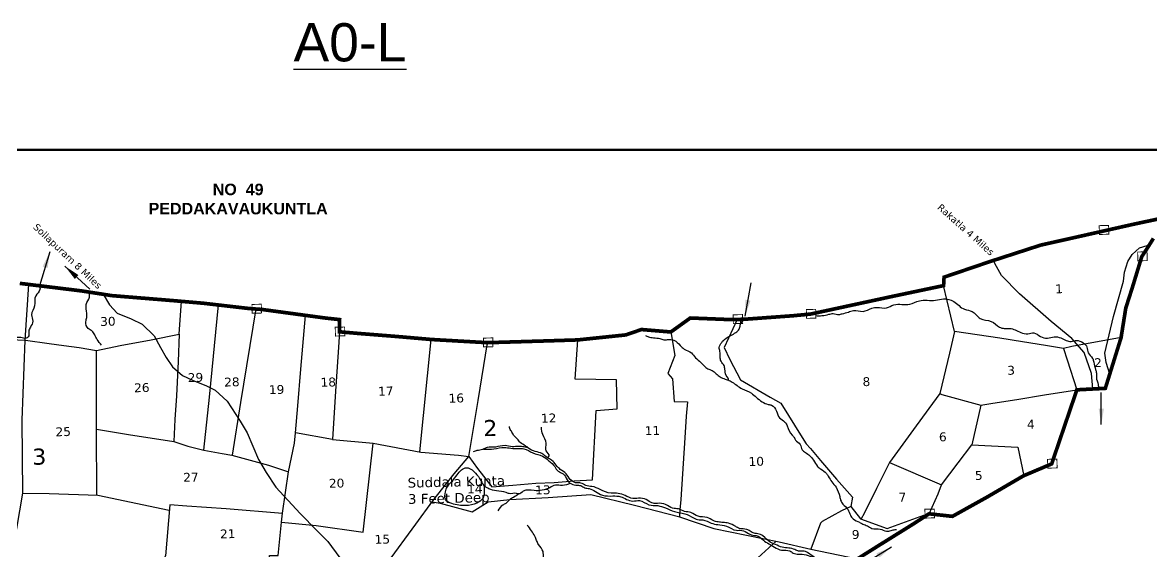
# Model space of a CAD drawing. Header units: inches. Extents: x 736579 to 743654, y 1629743 to 1634507.
# Drawn here: x 739231 to 741688, y 1633356 to 1634507 of the extents above; entities that cross this region are included whole.
import ezdxf
from ezdxf.enums import TextEntityAlignment as Align

# ---------------------------------------------------------------- set-up
doc = ezdxf.new("R2010")
doc.units = ezdxf.units.IN
doc.header["$MEASUREMENT"] = 0
doc.linetypes.add('ACAD_ISO02W100', pattern=[15, 12, -3])
for name, color, linetype in [('PLOT NO', 7, 'Continuous'), ('ROADS', 6, 'Continuous'), ('STRUCTURE', 5, 'Continuous'), ('TABLE', 7, 'Continuous'), ('TANKS-STREAM', 4, 'Continuous'), ('VILLAGE BOUNDRY', 5, 'Continuous'), ('VILLAGE STONES', 240, 'Continuous')]:
    doc.layers.add(name, color=color, linetype=linetype)
doc.styles.add('A', font='arial.ttf')
doc.styles.get("Standard").update_dxf_attribs({"font": 'verdana.ttf'})
doc.dimstyles.get("Standard").update_dxf_attribs({"dimtxt": 0.18, "dimasz": 0.18, "dimexe": 0.18, "dimexo": 0.0625, "dimgap": 0.09, "dimtad": 0, "dimtih": 1, "dimtoh": 1, "dimdec": 4, "dimzin": 0, "dimdsep": 46, "dimtxsty": 'Standard', "dimcen": 0.09, "dimadec": 0, "dimazin": 0, "dimtfac": 1, "dimtdec": 4, "dimtofl": 0, "dimtmove": 0, "dimatfit": 3, "dimfxl": 1, "dimtolj": 1, "dimtzin": 0, "dimarcsym": 0})

msp = doc.modelspace()

# ---------------------------------------------------------------- linework, layer by layer
at = {"layer": 'PLOT NO'}
for points in [[(738515.3, 1633482.7), (738596.6, 1633470), (738622.7, 1633465.9), (738687.8, 1633455.7), (738731.6, 1633446.6), (738805.6, 1633434.5), (738878.9, 1633423.7), (738905.5, 1633418.4), (738944.4, 1633407.6), (739045.2, 1633382.6), (739110.7, 1633376.3), (739211.6, 1633367.4), (739231.5, 1633482.7), (739230.2, 1633641.5), (739236.3, 1633815.8), (739244.1, 1633937.2)], [(741496.9, 1633797.8), (741457.6, 1633804.1), (741407.6, 1633812.2), (741358.4, 1633820.1), (741259.6, 1633834.8), (741235.9, 1633934.6)], [(738751.6, 1633876.3), (738791, 1633869.9), (738962, 1633843.9), (739040.8, 1633832.9), (739065.8, 1633829), (739110.1, 1633825.8), (739143.9, 1633823.4), (739220.3, 1633816.8), (739237.1, 1633815.8), (739289, 1633808.5), (739320.9, 1633804.5), (739354.1, 1633800.2), (739391.9, 1633793.7), (739443.6, 1633804.1), (739510.9, 1633816.5), (739572, 1633828.7), (739576.8, 1633900.4)], [(739656.5, 1633892.5), (739636.8, 1633691.7), (739624.4, 1633576.6)], [(739687.5, 1633565.5), (739706.2, 1633680.3), (739739.2, 1633883.7)], [(739572, 1633828.7), (739569.4, 1633769.7), (739566, 1633695), (739562.2, 1633643.5), (739560.3, 1633595.1), (739590.9, 1633585.4), (739625.5, 1633576.3), (739665.6, 1633569.4), (739686.3, 1633565.8), (739766.3, 1633543.7), (739810.1, 1633529), (739822.5, 1633591.5), (739825, 1633613.9), (739830, 1633672.9), (739836.7, 1633753), (739847, 1633869.8)], [(740786.7, 1633861.1), (740758.5, 1633800), (740770.9, 1633774), (740794.1, 1633729.2), (740858.4, 1633691.9), (740881.4, 1633678.7), (740927.9, 1633603.8), (740936.6, 1633589.9), (740945.9, 1633580), (740967.6, 1633554.2), (741002.9, 1633513.5), (741037.6, 1633473.8), (741034.1, 1633453.7), (741013.4, 1633444.1), (740971.5, 1633421.5), (740968.1, 1633417.7), (740947.1, 1633361.1)], [(739920.5, 1633834.1), (739917.6, 1633790), (739911.9, 1633704.6), (739905.4, 1633599.9), (739994.1, 1633591.9), (740097.5, 1633571.9), (740179.6, 1633565.3), (740202.6, 1633562.9), (740223, 1633684.3), (740243, 1633810.4)], [(740642.2, 1633833.7), (740650.5, 1633782.3), (740635.5, 1633743.1), (740646.1, 1633731.8), (740649.1, 1633682.6), (740678.1, 1633681.6), (740675.5, 1633650.4), (740672.9, 1633603.3), (740663.7, 1633469.1), (740662, 1633446.9), (740661, 1633431.6), (740735.6, 1633406), (740877.8, 1633377), (740947.1, 1633361.1), (741048.2, 1633339.7)], [(741259.6, 1633834.8), (741248.5, 1633787.4), (741227.6, 1633699.9), (741211.7, 1633678.1), (741176.4, 1633629.5), (741118.3, 1633549.3), (741231.7, 1633501.3)], [(740119.5, 1633817.5), (740094.7, 1633572.5)], [(740202.6, 1633562.9), (740221.1, 1633536.6), (740252.3, 1633496.8), (740298, 1633500.2), (740348.2, 1633504.4), (740387.8, 1633506.2), (740432, 1633509.4), (740471.3, 1633512), (740479.8, 1633662.5), (740525.1, 1633666.6), (740523.7, 1633729.4), (740433.5, 1633731.1), (740439.4, 1633816.4)], [(741622.3, 1633821.3), (741515, 1633801.8), (741496.9, 1633797.8), (741505, 1633773), (741526.1, 1633707.8)], [(739392.4, 1633478.5), (739391.7, 1633622.5), (739391.9, 1633793.7)], [(741227.6, 1633699.9), (741231.8, 1633697.5), (741317.3, 1633674.1), (741343.1, 1633679), (741395.4, 1633686.5), (741455.6, 1633696.8), (741526.1, 1633707.8)], [(741317.3, 1633674.1), (741297.5, 1633587.7)], [(739391.7, 1633622.5), (739461.4, 1633610.3), (739560.3, 1633595.1)], [(739905.4, 1633599.9), (739825, 1633613.9)], [(739794.6, 1633419.9), (739870.2, 1633412.5), (739972, 1633397.8), (739994.1, 1633591.9)], [(741034.1, 1633453.7), (741055.3, 1633427.3), (741113.1, 1633406.2), (741192.6, 1633435), (741204.2, 1633437.9), (741224.2, 1633481.6), (741231.7, 1633501.3), (741268, 1633549.1), (741297.5, 1633587.7), (741397.5, 1633583), (741410.7, 1633520.9)], [(739166.9, 1633143.8), (739151.8, 1633044.8), (739137.2, 1632931.5), (739135.8, 1632828), (739108.1, 1632738.4), (739067.2, 1632601.5), (739101.4, 1632594.9), (739370.9, 1632538.6), (739623.5, 1632495.7), (739682.4, 1632478.4), (739695.6, 1632558.2), (739750.3, 1632935.7), (739784.3, 1633073.2), (739868.8, 1633073.6), (739939.6, 1633065.7), (740009, 1633294.3), (740025.1, 1633331.4), (740086.7, 1633415.4), (740123.8, 1633465.8), (740170.3, 1633525), (740202.6, 1633562.9)], [(741118.3, 1633549.3), (741089.6, 1633493.1), (741062.8, 1633438.8), (741056.6, 1633426.9)], [(739749.5, 1633078.6), (739762.5, 1633268.3), (739768.2, 1633347.1), (739787, 1633346.9), (739794.6, 1633419.9), (739796.7, 1633439.5), (739810.1, 1633529)], [(739231.5, 1633482.7), (739288.7, 1633481.8), (739394.9, 1633478.4), (739550.1, 1633445.9)], [(740122.2, 1633463.7), (740139.6, 1633461.3), (740209.4, 1633442.4), (740244.5, 1633464.3), (740291.5, 1633468.9), (740375.2, 1633473.5), (740468.1, 1633479.6), (740563.1, 1633456.9), (740661.8, 1633431.3)], [(739796.6, 1633438.6), (739674.4, 1633448.7), (739588.1, 1633454.9), (739551.1, 1633457.5), (739541.8, 1633346.3), (739525.1, 1633315), (739467.3, 1633206.1), (739420, 1633114.4), (739397.5, 1632978.5), (739484.9, 1632967.9), (739588.8, 1632951.2)], [(740871.5, 1633378.3), (740815.8, 1633327.6)]]:
    msp.add_lwpolyline(points, dxfattribs=at)
at = {"layer": 'ROADS'}
for points in [[(741597.5, 1633741.5), (741589.7, 1633767.1), (741587.3, 1633787.6), (741605.9, 1633867.6), (741627.5, 1633944.3), (741629.6, 1633964.1), (741637, 1633987.1), (741646.6, 1634002.5), (741662.4, 1634017), (741678.9, 1634022), (741686.6, 1634027.6)], [(741560.7, 1633709.6), (741557.7, 1633743), (741541.8, 1633789.2), (741515.4, 1633819.3), (741470, 1633856.8), (741401.1, 1633916.5), (741362, 1633956.9), (741347.7, 1633982.4), (741345.4, 1633989.7)], [(739406.5, 1633915.7), (739420, 1633892.6), (739437.1, 1633874.6), (739467.1, 1633862.5), (739491.1, 1633850.5), (739517.5, 1633825.2), (739531.1, 1633799.7), (739543.4, 1633778.4), (739557.3, 1633757.8), (739578.9, 1633739.1), (739601.1, 1633728.8), (739631.4, 1633716.7), (739650.2, 1633707), (739676.3, 1633683.2), (739704.5, 1633639.8), (739719.8, 1633614.5), (739744.8, 1633556), (739760.9, 1633528.1), (739782.3, 1633495.8), (739834.9, 1633438.3), (739871.6, 1633401.6), (739895.7, 1633377.6), (739947.5, 1633306.8)]]:
    msp.add_lwpolyline(points, dxfattribs=at)
at = {"layer": 'STRUCTURE', "color": 5, "const_width": 4.65}
msp.add_lwpolyline([(736581.7, 1629793.8), (736581.7, 1634230.2), (743565.5, 1634230.2), (743565.5, 1629793.8)], dxfattribs=at)
at = {"layer": 'TANKS-STREAM'}
for points in [[(739267.9, 1633934.2), (739268.7, 1633926.1), (739259.4, 1633912.4), (739256.7, 1633890.4), (739250.5, 1633871.1), (739253, 1633857.1), (739248, 1633844.4), (739244.3, 1633835.3), (739243, 1633822.8), (739238.4, 1633820), (739226.8, 1633821.6), (739213, 1633821.7), (739199.3, 1633823), (739191.5, 1633824.3)], [(739402.9, 1633804.8), (739393.2, 1633817.4), (739387.9, 1633827.6), (739381.8, 1633835.9), (739373.7, 1633841), (739368.7, 1633856.1), (739370.6, 1633865.2), (739369.6, 1633883.8), (739369.4, 1633893.8), (739376.2, 1633909.4), (739375.1, 1633920.6)], [(740957.5, 1633869.2), (740971.1, 1633869.2), (740986.3, 1633872.1), (740995.6, 1633873.7), (741008.2, 1633871.8), (741015.4, 1633873.4), (741028.6, 1633876.9), (741039.7, 1633880.6), (741060.5, 1633878.4), (741079.8, 1633885.4), (741091.4, 1633887.2), (741111.6, 1633886.3), (741127.6, 1633892.8), (741145.1, 1633893.6), (741162.6, 1633894), (741183.2, 1633901.4), (741200.5, 1633902.7), (741218.4, 1633902.8), (741235.6, 1633905.7), (741258, 1633900.2), (741281.4, 1633883.2), (741298, 1633878.4), (741315.6, 1633863.2), (741339.7, 1633856.6), (741357.6, 1633844.4), (741368.1, 1633841.3), (741379.6, 1633841.4), (741404, 1633832.6), (741419.5, 1633829.8), (741432.4, 1633831.6), (741446.7, 1633824.1), (741462, 1633820.4), (741476.8, 1633823.2), (741491, 1633820.8), (741514, 1633813), (741525.2, 1633815.4), (741540.1, 1633809.8), (741548.1, 1633800.5), (741550.5, 1633788.4), (741560.4, 1633776.3), (741562.8, 1633767.9), (741566.8, 1633751.9), (741568.7, 1633744.1), (741568.5, 1633734.6), (741572.4, 1633719.5), (741572.9, 1633710.2)], [(740587.3, 1633825.7), (740593.2, 1633823.3), (740604.4, 1633821), (740618.5, 1633819.3), (740626.8, 1633816.7), (740634.8, 1633817), (740648.8, 1633815.6), (740662.7, 1633804.2), (740671.5, 1633796.6), (740687, 1633788), (740696.1, 1633777.6), (740707.7, 1633767.6), (740722.4, 1633753.8), (740732.3, 1633749.8), (740740.5, 1633742.9), (740749.4, 1633735.8), (740760.6, 1633731.1), (740767.8, 1633729.5), (740762.9, 1633739.1), (740759.8, 1633752.4), (740757.9, 1633760.4), (740751.5, 1633769.9), (740749.3, 1633778.7), (740749, 1633791.3), (740747.5, 1633799.9), (740752.8, 1633811), (740772.5, 1633826.3), (740783.8, 1633832.6), (740790.6, 1633839.9), (740793.4, 1633848.4), (740794.6, 1633852.6), (740800.3, 1633859.7)], [(740794.8, 1633852.9), (740794.6, 1633861.2)], [(740767.2, 1633729.4), (740775.5, 1633724.8), (740797.3, 1633709.9), (740817.4, 1633700.4), (740828, 1633691.5), (740840.9, 1633681.8), (740854.1, 1633676), (740861.3, 1633674.3), (740872.1, 1633661.3), (740879, 1633646.9), (740889.7, 1633638.4), (740895.7, 1633629.1), (740906, 1633609.3), (740910.4, 1633604.5), (740913.2, 1633598.4), (740923.8, 1633588.9), (740928.1, 1633577.4), (740935.1, 1633571.3), (740944.7, 1633564.1), (740952.4, 1633554.7), (740961.6, 1633541.1), (740968.2, 1633535.6), (740981, 1633525.6), (740984.9, 1633519.6), (740992.7, 1633507.4), (741001.7, 1633495.6), (741009.7, 1633475.8), (741011.8, 1633467.4), (741016.8, 1633459), (741027.1, 1633447.8), (741033.1, 1633434.7), (741038.8, 1633427.2), (741052.8, 1633419.4), (741060, 1633415.7), (741070.1, 1633411.7), (741079.9, 1633406.2), (741097.7, 1633404.7), (741111.3, 1633399.8), (741121.9, 1633401.9), (741130.5, 1633403.6), (741133.4, 1633403.6)], [(741056.9, 1633330.6), (741049.2, 1633328.3), (741043.9, 1633326.2), (741038.8, 1633328), (741030.4, 1633329.4), (741018.3, 1633329.5), (741005.5, 1633330.5), (740987.8, 1633335.1), (740978.5, 1633339.8), (740965.7, 1633339.7), (740954.9, 1633343), (740940.6, 1633353.2), (740929, 1633356.7), (740920.4, 1633356.5), (740912, 1633360), (740898.9, 1633363.5), (740884.8, 1633365.2), (740869.8, 1633371), (740858.6, 1633376.1), (740842.7, 1633389.8), (740831.5, 1633394.3), (740825.8, 1633395.4), (740817.3, 1633398.5), (740807.4, 1633403.9), (740791.6, 1633406.3), (740783.3, 1633410.1), (740767.4, 1633417.6), (740756, 1633419.1), (740745, 1633420.2), (740734.3, 1633423.3), (740721.2, 1633429.9), (740701.5, 1633432.6), (740685.9, 1633440.6), (740672.1, 1633443.3), (740658.7, 1633448.6), (740645.9, 1633450.1), (740630.8, 1633458.1), (740612.9, 1633460.7), (740603.9, 1633460.8), (740592.4, 1633466.7), (740576.3, 1633472), (740559.4, 1633471.4), (740542.5, 1633477.6), (740527.5, 1633482.3), (740512, 1633482.8), (740488.4, 1633490.9), (740470.2, 1633497.3), (740457.1, 1633499.4), (740446.5, 1633504.6), (740434.9, 1633505.5), (740423.3, 1633512.8), (740414.4, 1633525), (740401.4, 1633534.7), (740394.6, 1633541.2), (740385.7, 1633551.7), (740369.8, 1633562.8), (740361.6, 1633569), (740347.1, 1633573.5), (740332, 1633581), (740325.9, 1633585.9), (740314.3, 1633592.8), (740307.9, 1633601.2), (740301.1, 1633607.5), (740296.3, 1633615.6), (740291.7, 1633623.5), (740290.6, 1633627.7)], [(740373.9, 1633560), (740377.3, 1633564), (740371, 1633574.7), (740371, 1633591.4), (740363.2, 1633610.3), (740360.5, 1633626.2)], [(740331, 1633581.8), (740322.7, 1633583.4), (740310.7, 1633584.5), (740296.7, 1633584), (740281.2, 1633586.5), (740260.1, 1633583.3), (740242.3, 1633582.4), (740232.2, 1633578), (740220, 1633575.4), (740212, 1633572.6)], [(740234.3, 1633578.8), (740257.1, 1633579.3), (740279.5, 1633582.6), (740293.7, 1633580.7), (740311.1, 1633580), (740321.9, 1633579.4), (740341.8, 1633570.6), (740362.5, 1633563.4), (740376.8, 1633553), (740389.3, 1633540.6), (740396.9, 1633530.9), (740407.6, 1633525), (740416.4, 1633511.7), (740422.8, 1633504.5), (740435.1, 1633500.4), (740446.1, 1633499.2), (740454.7, 1633494.7), (740464.5, 1633492.9), (740478, 1633486.3), (740493.3, 1633478.6), (740516, 1633476.7), (740533.2, 1633475), (740545.6, 1633469.4), (740559, 1633465.7), (740573.8, 1633466.7), (740594.3, 1633457.8), (740613.5, 1633455.7), (740630.5, 1633450.6), (740650, 1633442.8), (740672.7, 1633437.8), (740691.6, 1633429.3), (740703.6, 1633425), (740711.6, 1633424.7), (740730.2, 1633417.6), (740744.1, 1633414.5), (740763, 1633411.3), (740785, 1633402), (740796.6, 1633401.9), (740811.2, 1633395.4), (740824.4, 1633390.9), (740827.6, 1633390.8), (740843.5, 1633380.9), (740867.5, 1633365.5), (740883.4, 1633358.8), (740901.2, 1633357.1), (740908.2, 1633352.6), (740936.9, 1633348.7), (740957.3, 1633334.6), (740947.5, 1633331.3), (740939.9, 1633329.9), (740930.4, 1633323.8), (740924.3, 1633317.7), (740912.8, 1633313.7), (740898.4, 1633304.1), (740891.5, 1633295.6), (740879.6, 1633287.1), (740868.9, 1633282.6), (740858.2, 1633269.9), (740839.1, 1633254.3), (740832.8, 1633245.8), (740816.2, 1633226.9), (740802.6, 1633210.7), (740793.7, 1633200.5), (740783.3, 1633188.1), (740776, 1633176), (740767.1, 1633171.3), (740759.2, 1633170.5), (740749.4, 1633165.9), (740735.7, 1633166.7), (740725.1, 1633162.5), (740712.2, 1633156.1), (740696.7, 1633152.4), (740678.1, 1633144), (740663.5, 1633141.2), (740640.8, 1633130.2), (740637, 1633128.5), (740623.1, 1633124.1), (740607.7, 1633114), (740595.5, 1633111.4), (740577.6, 1633103.2), (740568.1, 1633094.1), (740551.6, 1633088.3), (740531.3, 1633080.2), (740519.2, 1633073.2), (740513.2, 1633064.4), (740508.5, 1633057.5), (740503, 1633040.7), (740492.5, 1633020.3)], [(740235.4, 1633497.9), (740213, 1633530.3), (740197.1, 1633538.3), (740177, 1633523.1), (740166.5, 1633509.3), (740154.9, 1633496.1), (740151.8, 1633485.8), (740151.2, 1633469.5), (740165, 1633460.4), (740195.4, 1633455.8), (740220, 1633461.1), (740232.6, 1633471.6), (740236, 1633485), (740235.4, 1633497.9)], [(740423.2, 1633504.2), (740406.1, 1633499.5), (740390.7, 1633500.2), (740378.8, 1633494.8), (740344.6, 1633488.3), (740320.8, 1633487), (740310.5, 1633481.2), (740306.1, 1633482.3), (740290.2, 1633481.8), (740283.6, 1633484.2), (740262.4, 1633487.8), (740246.1, 1633492.5), (740235.4, 1633497.9)], [(740310.9, 1633481.2), (740299.5, 1633473.6), (740291.5, 1633468.9), (740282.8, 1633460.7), (740276.2, 1633456.8), (740265.6, 1633444.5)], [(740019.1, 1633309.3), (740031.1, 1633309.1), (740041.2, 1633309.4), (740056.9, 1633306.3), (740071.2, 1633306.4), (740081.8, 1633305.9), (740097.3, 1633303.3), (740111, 1633303.3), (740126.4, 1633301.1), (740150.3, 1633298.4), (740157.7, 1633296.3), (740167.8, 1633293.1), (740185.8, 1633290.8), (740195.1, 1633290.9), (740207.7, 1633287.8), (740216.8, 1633284), (740225.8, 1633281.9), (740243.2, 1633281.1), (740261.2, 1633274.3), (740277.5, 1633270.3), (740289.2, 1633268.3), (740311.6, 1633260.1), (740325.5, 1633259), (740336.3, 1633251.8), (740355.6, 1633248), (740359.2, 1633251.6), (740365, 1633258.1), (740366.7, 1633266.5), (740365, 1633275), (740373.2, 1633296.2), (740368.1, 1633310.7), (740373.2, 1633324.3), (740365.2, 1633343.1), (740364, 1633355.7), (740353.9, 1633371), (740350, 1633379.6), (740346.3, 1633389), (740338.5, 1633401), (740329.7, 1633413.1)]]:
    msp.add_spline(points, degree=3, dxfattribs=at)
at = {"layer": 'VILLAGE BOUNDRY', "linetype": 'ACAD_ISO02W100', "ltscale": 2, "const_width": 8}
for points in [[(739224.8, 1633939.5), (739358.2, 1633923.2), (739425.1, 1633912.8), (739560.2, 1633901.8), (739624.5, 1633896.2), (739724.2, 1633884.7), (739751.8, 1633882.7), (739890.1, 1633864), (739921.1, 1633860.6), (739920.5, 1633834.1), (739961.9, 1633830.5), (740045.2, 1633823.9), (740121.1, 1633817.3), (740243, 1633810.4), (740373.2, 1633814.3), (740439.4, 1633816.4), (740544.1, 1633827.3), (740578.1, 1633839), (740642.2, 1633833.7), (740684.5, 1633864.1), (740767.8, 1633860.8), (740801.9, 1633861.3), (740906.6, 1633868.9), (740946.1, 1633872.6), (741122.9, 1633910.8), (741235.9, 1633934.6), (741237, 1633953), (741337.4, 1633987.1), (741447.5, 1634022.8), (741523.9, 1634039.9), (741647.2, 1634067.7), (741725.1, 1634084.3)], [(741692.7, 1634037.3), (741676.3, 1634011.2), (741667.4, 1633997.8), (741646.6, 1633929.5), (741632.6, 1633885.9), (741622.3, 1633821.3), (741588, 1633711), (741526.1, 1633707.8), (741471.2, 1633546.6), (741409.8, 1633520.6), (741330.9, 1633474.5), (741255.2, 1633432.4), (741204.2, 1633437.9), (741168.6, 1633414.9), (741095.5, 1633369.4), (741048.2, 1633339.7)]]:
    msp.add_lwpolyline(points, dxfattribs=at)
at = {"layer": 'VILLAGE STONES', "const_width": 1.96}
for points in [[(741575.2, 1634045.9), (741595.6, 1634046.5), (741595.1, 1634065.7), (741574.7, 1634065.1)], [(741658.9, 1633988.5), (741679.3, 1633989), (741678.8, 1634008.2), (741658.4, 1634007.7)], [(739730.7, 1633874.4), (739751, 1633874.9), (739750.6, 1633894.1), (739730.2, 1633893.6)], [(740937.6, 1633863.3), (740958, 1633863.8), (740957.5, 1633883), (740937.1, 1633882.5)], [(740778.2, 1633851.8), (740798.6, 1633852.3), (740798.1, 1633871.5), (740777.7, 1633871)], [(739912, 1633824.8), (739932.4, 1633825.3), (739931.9, 1633844.5), (739911.5, 1633844)], [(740234.5, 1633801.1), (740254.9, 1633801.6), (740254.4, 1633820.8), (740234, 1633820.3)], [(741462.7, 1633537.3), (741483.1, 1633537.8), (741482.6, 1633557), (741462.2, 1633556.5)], [(741195.7, 1633428.6), (741216.1, 1633429.1), (741215.6, 1633448.3), (741195.2, 1633447.8)]]:
    msp.add_lwpolyline(points, close=True, dxfattribs=at)

# ---------------------------------------------------------------- texts
at = {"layer": 'PLOT NO'}
for s, height, p in [('1', 19.3, (741487.2, 1633927.7)), ('30', 19.29, (739416.5, 1633856.8)), ('3', 19.3, (741382.9, 1633750.3)), ('2', 19.3, (741572, 1633766.9)), ('29', 19.29, (739607.2, 1633734.7)), ('28', 19.29, (739686.5, 1633724.9)), ('18', 19.29, (739896.3, 1633724.6)), ('8', 19.3, (741067.9, 1633725.6)), ('26', 19.29, (739490.4, 1633712.5)), ('19', 19.29, (739783.9, 1633708.4)), ('17', 19.29, (740021.5, 1633705.1)), ('16', 19.29, (740175, 1633689.8)), ('2', 35, (740249.2, 1633624.7)), ('12', 19.29, (740376.1, 1633646.3)), ('4', 19.3, (741425.8, 1633632.9)), ('25', 19.29, (739319.3, 1633616.7)), ('11', 19.29, (740602.1, 1633619.1)), ('6', 19.3, (741234.2, 1633605.4)), ('3', 35, (739267.2, 1633562.4)), ('10', 19.29, (740828.1, 1633552)), ('27', 19.29, (739597.3, 1633517.6)), ('20', 19.29, (739914.5, 1633504.6)), ('5', 19.3, (741312.5, 1633521.4)), ('14', 19.29, (740215.4, 1633492.1)), ('13', 19.29, (740363.4, 1633490)), ('7', 19.3, (741146.3, 1633474.2)), ('21', 19.29, (739677.4, 1633394.4)), ('15', 19.29, (740014, 1633382.5)), ('9', 19.3, (741044.5, 1633393))]:
    msp.add_text(s, height=height, rotation=1.4744, dxfattribs=at).set_placement(p, align=Align.MIDDLE_CENTER)
at = {"layer": 'ROADS', "color": 0, "char_height": 15, "attachment_point": 1}
for s, insert, width, rotation in [('Rakatla 4 Miles', (741230.9, 1634114.1), 295.653, 318.3395), ('Sollapuram 8 Miles', (739262.9, 1634071.4), 329.193, 316.5943)]:
    msp.add_mtext(s, dxfattribs=dict(at, insert=insert, width=width, rotation=rotation))
at = {"layer": 'TABLE', "extrusion": (0.000201441, 0.004807, 0.999988), "style": 'A'}
msp.add_text('%%UA0-L', height=83.3, rotation=359.9999, dxfattribs=at).set_placement((739943.6, 1634444.6, 8005.6), align=Align.MIDDLE)
at = {"layer": 'VILLAGE STONES', "insert": (739700.1, 1634156.4), "char_height": 25, "width": 478.182, "attachment_point": 2}
msp.add_mtext('{\\fArial|b1|i0|c0|p34;NO  49\\PPEDDAKAVAUKUNTLA}', dxfattribs=at)
at = {"layer": 'VILLAGE STONES', "insert": (740068.8, 1633516), "char_height": 21.22, "width": 219.625, "attachment_point": 1, "rotation": 1.3324}
msp.add_mtext('Suddala Kunta\\P3 Feet Deep', dxfattribs=at)

# ---------------------------------------------------------------- leaders
at = {"layer": 'VILLAGE BOUNDRY', "color": 5}
for points, override in [([(739290.1, 1634007.8), (739267.9, 1633934.2)], {"dimasz": 35, "dimgap": 0.09, "dimtad": 0, "dimtfill": 2, "dimtfillclr": 5}), ([(739322.8, 1633977.1), (739377.2, 1633926.8)], {"dimasz": 35, "dimtfill": 2, "dimtfillclr": 5}), ([(740803.8, 1633868.4), (740816.7, 1633940.7)], {"dimasz": 35, "dimtfill": 2, "dimtfillclr": 5}), ([(741579.3, 1633632), (741579.3, 1633702.2)], {"dimasz": 35, "dimtfill": 2, "dimtfillclr": 5}), ([(741122.6, 1633365.5), (741060.4, 1633326.9)], {"dimasz": 35, "dimtfill": 2, "dimtfillclr": 5})]:
    msp.add_leader(points, dimstyle='Standard', override=override, dxfattribs=at)

doc.saveas('drawing.dxf')
